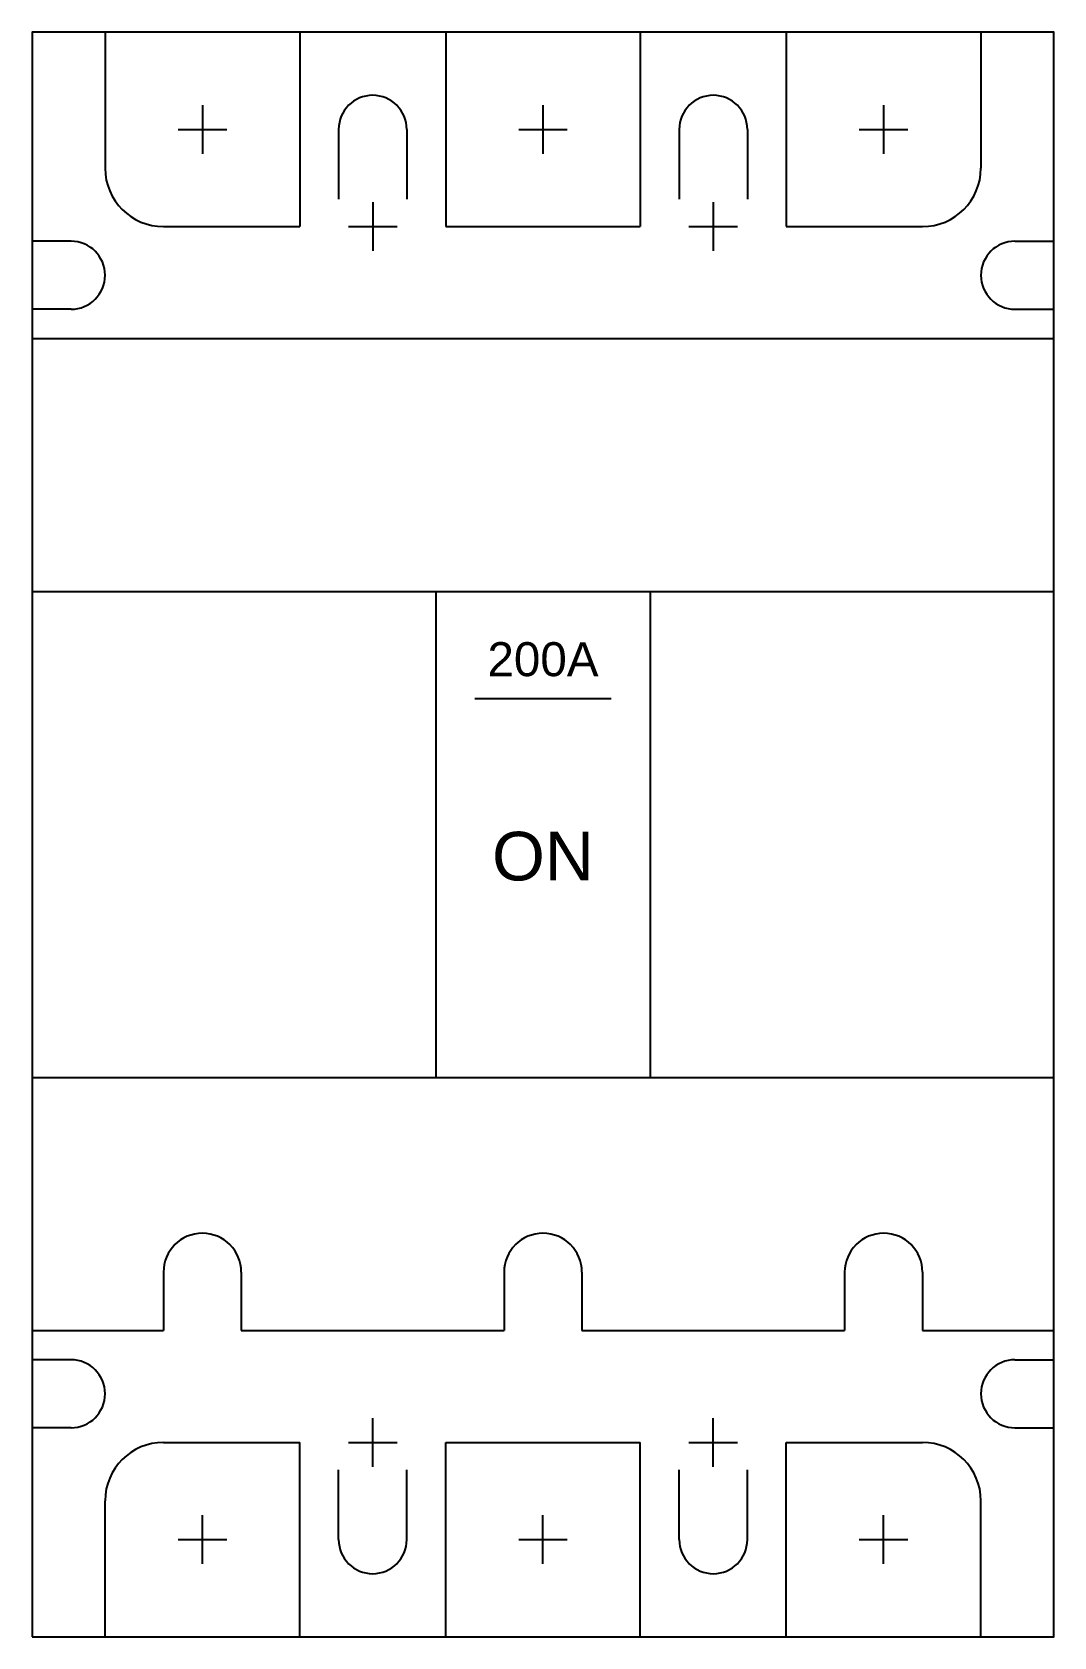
# Model space of a CAD drawing. Header units: millimetres. Extents: x 0 to 105, y 0 to 165.
import ezdxf

# ---------------------------------------------------------------- set-up
doc = ezdxf.new("R2010")
doc.units = ezdxf.units.MM

# ---------------------------------------------------------------- blocks, each defined once
blk = doc.blocks.new('ABE203')
for p, q in [((3751.26, -3035.03), (3751.26, -3049.03)), ((3771.26, -3035.03), (3771.26, -3055.03)), ((3786.26, -3035.03), (3786.26, -3055.03)), ((3806.26, -3035.03), (3806.26, -3055.03)), ((3821.26, -3035.03), (3821.26, -3055.03)), ((3841.26, -3035.03), (3841.26, -3049.03)), ((3761.26, -3042.53), (3761.26, -3047.53)), ((3796.26, -3042.53), (3796.26, -3047.53)), ((3831.26, -3042.53), (3831.26, -3047.53)), ((3758.76, -3045.03), (3763.76, -3045.03)), ((3775.26, -3045.03), (3775.26, -3052.2)), ((3782.26, -3045.03), (3782.26, -3052.2)), ((3793.76, -3045.03), (3798.76, -3045.03)), ((3810.26, -3045.03), (3810.26, -3052.2)), ((3817.26, -3045.03), (3817.26, -3052.2)), ((3828.76, -3045.03), (3833.76, -3045.03)), ((3757.26, -3055.03), (3771.26, -3055.03)), ((3786.26, -3055.03), (3806.26, -3055.03)), ((3821.26, -3055.03), (3835.26, -3055.03)), ((3747.76, -3056.53), (3743.76, -3056.53)), ((3844.76, -3056.53), (3848.76, -3056.53)), ((3747.76, -3063.53), (3743.76, -3063.53)), ((3844.76, -3063.53), (3848.76, -3063.53)), ((3743.76, -3066.53), (3848.76, -3066.53)), ((3743.76, -3092.53), (3848.76, -3092.53)), ((3785.26, -3092.53), (3785.26, -3142.53)), ((3807.26, -3092.53), (3807.26, -3142.53)), ((3789.26, -3103.53), (3803.26, -3103.53)), ((3743.76, -3142.53), (3848.76, -3142.53)), ((3757.26, -3162.53), (3757.26, -3168.53)), ((3765.26, -3162.53), (3765.26, -3168.53)), ((3792.26, -3162.53), (3792.26, -3168.53)), ((3800.26, -3162.53), (3800.26, -3168.53)), ((3827.26, -3162.53), (3827.26, -3168.53)), ((3835.26, -3162.53), (3835.26, -3168.53)), ((3743.76, -3168.53), (3757.26, -3168.53)), ((3765.26, -3168.53), (3792.26, -3168.53)), ((3800.26, -3168.53), (3827.26, -3168.53)), ((3835.26, -3168.53), (3848.76, -3168.53)), ((3747.76, -3171.53), (3743.76, -3171.53)), ((3844.76, -3171.53), (3848.76, -3171.53)), ((3747.76, -3178.53), (3743.76, -3178.53)), ((3844.76, -3178.53), (3848.76, -3178.53)), ((3757.26, -3180.03), (3771.26, -3180.03)), ((3771.26, -3200.03), (3771.26, -3180.03)), ((3786.26, -3180.03), (3806.26, -3180.03)), ((3786.26, -3200.03), (3786.26, -3180.03)), ((3806.26, -3200.03), (3806.26, -3180.03)), ((3821.26, -3180.03), (3835.26, -3180.03)), ((3821.26, -3200.03), (3821.26, -3180.03)), ((3775.26, -3190.03), (3775.26, -3182.86)), ((3782.26, -3190.03), (3782.26, -3182.86)), ((3810.26, -3190.03), (3810.26, -3182.86)), ((3817.26, -3190.03), (3817.26, -3182.86)), ((3751.26, -3200.03), (3751.26, -3186.03)), ((3841.26, -3200.03), (3841.26, -3186.03)), ((3761.26, -3192.53), (3761.26, -3187.53)), ((3796.26, -3192.53), (3796.26, -3187.53)), ((3831.26, -3192.53), (3831.26, -3187.53)), ((3758.76, -3190.03), (3763.76, -3190.03)), ((3793.76, -3190.03), (3798.76, -3190.03)), ((3828.76, -3190.03), (3833.76, -3190.03))]:
    blk.add_line(p, q)
at = {"color": 1}
for p, q in [((3778.76, -3052.53), (3778.76, -3057.53)), ((3813.76, -3052.53), (3813.76, -3057.53)), ((3776.26, -3055.03), (3781.26, -3055.03)), ((3811.26, -3055.03), (3816.26, -3055.03)), ((3778.76, -3182.53), (3778.76, -3177.53)), ((3813.76, -3182.53), (3813.76, -3177.53)), ((3776.26, -3180.03), (3781.26, -3180.03)), ((3811.26, -3180.03), (3816.26, -3180.03))]:
    blk.add_line(p, q, dxfattribs=at)
at = {"color": 0}
blk.add_lwpolyline([(3743.76, -3200.03), (3848.76, -3200.03), (3848.76, -3035.03), (3743.76, -3035.03)], close=True, dxfattribs=at)
for centre, radius, start, end in [((3778.76, -3045.03), 3.5, 0, 180), ((3813.76, -3045.03), 3.5, 0, 180), ((3757.26, -3049.03), 6, 180, 270), ((3835.26, -3049.03), 6, 270, 0), ((3747.76, -3060.03), 3.5, 270, 90), ((3844.76, -3060.03), 3.5, 90, 270), ((3761.26, -3162.53), 4, 0, 180), ((3796.26, -3162.53), 4, 0, 180), ((3831.26, -3162.53), 4, 0, 180), ((3747.76, -3175.03), 3.5, 270, 90), ((3844.76, -3175.03), 3.5, 90, 270), ((3757.26, -3186.03), 6, 90, 180), ((3835.26, -3186.03), 6, 0, 90), ((3778.76, -3190.03), 3.5, 180, 0), ((3813.76, -3190.03), 3.5, 180, 0)]:
    blk.add_arc(centre, radius, start, end)
at = {"width": 14, "attachment_point": 5}
for s, insert, char_height in [('\\f.VnArial|b0|i0|c0|p34;200A', (3796.26, -3099.53), 3.5), ('\\f.VnArial|b0|i0|c0|p34;ON', (3796.26, -3119.79), 5)]:
    blk.add_mtext(s, dxfattribs=dict(at, insert=insert, char_height=char_height))

msp = doc.modelspace()

# ---------------------------------------------------------------- block references
msp.add_blockref('ABE203', (-3743.76, 3200.03))

doc.saveas('drawing.dxf')
